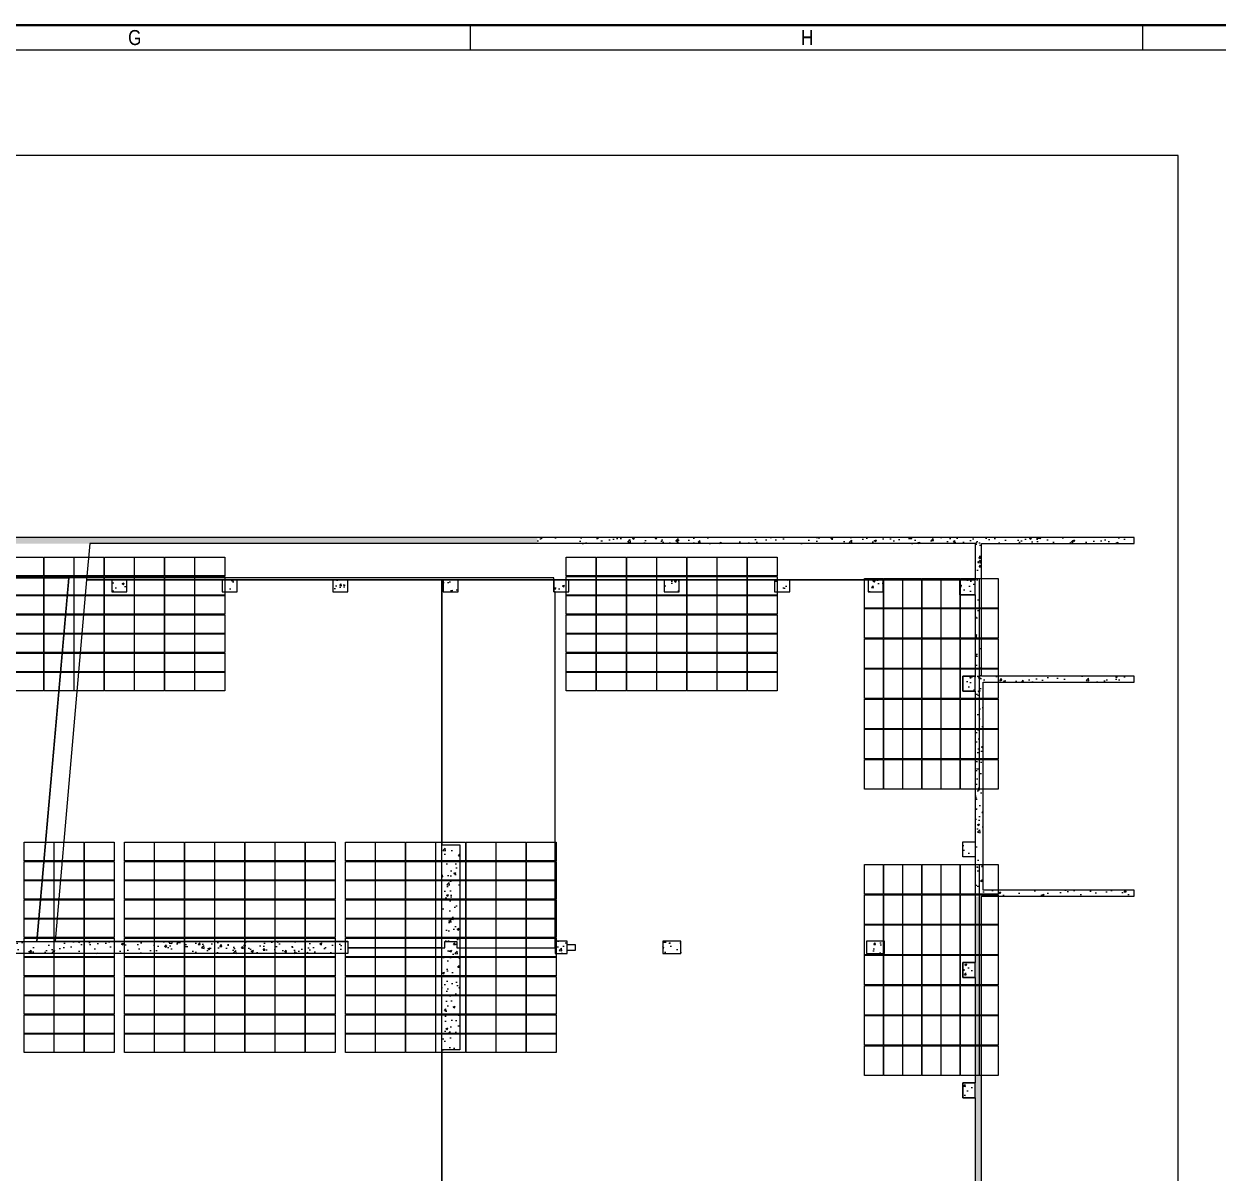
# Model space of a CAD drawing. Header units: inches. Extents: x 0.2 to 35.5, y 0.2 to 23.5.
# Drawn here: x 21.68 to 27.66, y 17.77 to 23.51 of the extents above; entities that cross this region are included whole.
import ezdxf

# ---------------------------------------------------------------- set-up
doc = ezdxf.new("R2010")
doc.units = ezdxf.units.IN
doc.header["$MEASUREMENT"] = 0
for name, color, linetype in [('$AUDIT_BAD_LAYER1', 7, 'Continuous'), ('772-1$0$A-AREA', 9, 'Continuous'), ('772-1$0$A-COLS', 1, 'Continuous'), ('772-1$0$A-WALL-PATT', 8, 'Continuous'), ('772-7$0$A-AREA', 9, 'Continuous'), ('772-7$0$A-EQPM', 6, 'Continuous'), ('772-7$0$A-WALL-FULL', 7, 'Continuous'), ('A - Level 1', 7, 'Continuous'), ('A - Level 7', 7, 'Continuous'), ('MODULES', 1, 'Continuous')]:
    doc.layers.add(name, color=color, linetype=linetype)
doc.styles.add('Borrego', font='ARIALN.TTF')
pattern_1 = [(50, (2.13899, 8.54015), (0.10808086, -0.00945585), [0.0113014, -0.1243157]), (355, (2.13899, 8.54015), (-0.0209078, 0.1133446), [0.0090411, -0.0994526]), (100.4514, (2.148, 8.53936), (0.0871731, 0.1038887), [0.0096047, -0.1056521]), (46.1842, (2.13899, 8.57029), (0.160818, -0.0249414), [0.0169521, -0.1864736]), (96.6356, (2.15239, 8.56821), (0.1408403, 0.1467856), [0.014407, -0.1584781]), (351.1842, (2.13899, 8.57029), (0.1408402, 0.1467858), [0.0135617, -0.1491789]), (21, (2.15406, 8.56275), (0.0899454, -0.0606689), [0.0113014, -0.1243157]), (326, (2.15406, 8.56275), (0.0366641, 0.1092698), [0.0090411, -0.0994526]), (71.4514, (2.16155, 8.5577), (0.1266095, 0.0486007), [0.0096047, -0.1056521]), (37.5, (2.13899, 8.54015), (0.00183232, 0.05016235), [0, -0.0982471, 0, -0.10095943, 0, -0.0998293]), (7.5, (2.13899, 8.54015), (0.03964082, 0.0594322), [0, -0.05756194, 0, -0.0959868, 0, -0.03804814]), (327.5, (2.105387, 8.54015), (0.08043941, -0.0033987), [0, -0.03767143, 0, -0.11753486, 0, -0.1559597]), (317.5, (2.09032, 8.54015), (0.08787782, 0.0150844), [0, -0.04897286, 0, -0.0780552, 0, -0.110754])]
pattern_2 = [(50, (-2.05026, -1.16883), (0.10808086, -0.00945585), [0.0113014, -0.1243157]), (355, (-2.05026, -1.16883), (-0.02090784, 0.1133446), [0.00904114, -0.0994526]), (100.4514, (-2.04126, -1.16961), (0.0871731, 0.1038887), [0.0096047, -0.1056521]), (46.1842, (-2.05026, -1.13869), (0.160818, -0.0249414), [0.0169521, -0.1864736]), (96.6356, (-2.03686, -1.14077), (0.1408403, 0.1467856), [0.0144071, -0.1584781]), (351.1842, (-2.05026, -1.13869), (0.1408402, 0.1467858), [0.0135617, -0.1491789]), (21, (-2.035195, -1.14622), (0.08994537, -0.0606689), [0.0113014, -0.1243157]), (326, (-2.0352, -1.14622), (0.03666414, 0.10926975), [0.00904114, -0.0994526]), (71.4514, (-2.0277, -1.15128), (0.12660955, 0.04860074), [0.0096047, -0.1056521]), (37.5, (-2.050263, -1.168826), (0.00183232, 0.05016235), [0, -0.09824709, 0, -0.10095943, 0, -0.09982929]), (7.5, (-2.050263, -1.168826), (0.03964082, 0.05943221), [0, -0.05756194, 0, -0.0959868, 0, -0.03804814]), (327.5, (-2.083866, -1.168826), (0.08043941, -0.0033987), [0, -0.03767143, 0, -0.11753486, 0, -0.15595971]), (317.5, (-2.098935, -1.168826), (0.08787782, 0.0150844), [0, -0.04897286, 0, -0.0780552, 0, -0.110754])]

# ---------------------------------------------------------------- blocks, each defined once
blk = doc.blocks.new('*E220')
at = {"layer": '772-1$0$A-WALL-PATT'}
h = blk.add_hatch(dxfattribs=at)
h.set_pattern_fill('AR-CONC', color=256, scale=0.015069, style=0)
h.set_pattern_definition(pattern_1)
h.paths.add_polyline_path([(8.3183, 7.5152), (3.7299, 7.5152), (3.7299, 7.485), (8.3183, 7.485)])
h = blk.add_hatch(dxfattribs=at)
h.set_pattern_fill('AR-CONC', color=256, scale=0.015069, style=0)
h.set_pattern_definition(pattern_1)
h.paths.add_polyline_path([(10.5397, 7.5152), (8.3183, 7.5152), (8.3183, 7.485), (10.5397, 7.4851)])
h = blk.add_hatch(dxfattribs=at)
h.set_pattern_fill('AR-CONC', color=256, scale=0.015069, style=0)
h.set_pattern_definition(pattern_1)
h.paths.add_polyline_path([(10.5397, 7.4825), (10.5096, 7.4825), (10.5096, 6.8245), (10.5397, 6.8245)])
h = blk.add_hatch(dxfattribs=at)
h.set_pattern_fill('AR-CONC', color=256, scale=0.015069, style=0)
h.set_pattern_definition(pattern_1)
h.paths.add_polyline_path([(11.3032, 7.4851), (11.3032, 7.5152), (10.5422, 7.5152), (10.5422, 7.4851)])
h = blk.add_hatch(dxfattribs=at)
h.set_pattern_fill('AR-CONC', color=256, scale=0.015069, style=0)
h.set_pattern_definition(pattern_2)
h.paths.add_polyline_path([(6.2653, 7.2439), (6.2653, 7.3042), (6.19, 7.3042), (6.19, 7.2439)])
h = blk.add_hatch(dxfattribs=at)
h.set_pattern_fill('AR-CONC', color=256, scale=0.015069, style=0)
h.set_pattern_definition(pattern_2)
h.paths.add_polyline_path([(6.8178, 7.2439), (6.8178, 7.3042), (6.7425, 7.3042), (6.7425, 7.2439)])
h = blk.add_hatch(dxfattribs=at)
h.set_pattern_fill('AR-CONC', color=256, scale=0.015069, style=0)
h.set_pattern_definition(pattern_2)
h.paths.add_polyline_path([(7.3703, 7.2439), (7.3703, 7.3042), (7.295, 7.3042), (7.295, 7.2439)])
h = blk.add_hatch(dxfattribs=at)
h.set_pattern_fill('AR-CONC', color=256, scale=0.015069, style=0)
h.set_pattern_definition(pattern_2)
h.paths.add_polyline_path([(7.8475, 7.3042), (7.8475, 7.2439), (7.9228, 7.2439), (7.9228, 7.3042)])
h = blk.add_hatch(dxfattribs=at)
h.set_pattern_fill('AR-CONC', color=256, scale=0.015069, style=0)
h.set_pattern_definition(pattern_2)
h.paths.add_polyline_path([(8.4, 7.3042), (8.4, 7.2439), (8.4754, 7.2439), (8.4754, 7.3042)])
h = blk.add_hatch(dxfattribs=at)
h.set_pattern_fill('AR-CONC', color=256, scale=0.015069, style=0)
h.set_pattern_definition(pattern_2)
h.paths.add_polyline_path([(9.0279, 7.2439), (9.0279, 7.3042), (8.9525, 7.3042), (8.9525, 7.2439)])
h = blk.add_hatch(dxfattribs=at)
h.set_pattern_fill('AR-CONC', color=256, scale=0.015069, style=0)
h.set_pattern_definition(pattern_2)
h.paths.add_polyline_path([(9.505, 7.2439), (9.5804, 7.2439), (9.5804, 7.3042), (9.505, 7.3042)])
h = blk.add_hatch(dxfattribs=at)
h.set_pattern_fill('AR-CONC', color=256, scale=0.015069, style=0)
h.set_pattern_definition(pattern_2)
h.paths.add_polyline_path([(9.9722, 7.3042), (9.9722, 7.2439), (10.0475, 7.2439), (10.0475, 7.3042)])
h = blk.add_hatch(dxfattribs=at)
h.set_pattern_fill('AR-CONC', color=256, scale=0.015069, style=0)
h.set_pattern_definition(pattern_2)
h.paths.add_polyline_path([(10.4318, 7.2288), (10.5071, 7.2288), (10.5071, 7.3042), (10.4318, 7.3042)])
h = blk.add_hatch(dxfattribs=at)
h.set_pattern_fill('AR-CONC', color=256, scale=0.015069, style=0)
h.set_pattern_definition(pattern_2)
h.paths.add_polyline_path([(10.5071, 6.822), (10.4468, 6.822), (10.4468, 6.7466), (10.5071, 6.7466)])
h = blk.add_hatch(dxfattribs=at)
h.set_pattern_fill('AR-CONC', color=256, scale=0.015069, style=0)
h.set_pattern_definition(pattern_1)
h.paths.add_polyline_path([(10.5096, 5.722), (11.3032, 5.722), (11.3032, 5.7521), (10.5473, 5.7521), (10.5473, 6.7918), (11.3032, 6.7918), (11.3032, 6.822), (10.5096, 6.822)])
h = blk.add_hatch(dxfattribs=at)
h.set_pattern_fill('AR-CONC', color=256, scale=0.015069, style=0)
h.set_pattern_definition(pattern_1)
h.paths.add_polyline_path([(7.9304, 5.9781), (7.84, 5.9781), (7.84, 4.9535), (7.9304, 4.9535)])
h = blk.add_hatch(dxfattribs=at)
h.set_pattern_fill('AR-CONC', color=256, scale=0.015069, style=0)
h.set_pattern_definition(pattern_2)
h.paths.add_polyline_path([(10.4468, 5.9179), (10.5071, 5.9179), (10.5071, 5.9932), (10.4468, 5.9932)])
h = blk.add_hatch(dxfattribs=at)
h.set_pattern_fill('AR-CONC', color=256, scale=0.015069, style=0)
h.set_pattern_definition(pattern_1)
edge = h.paths.add_edge_path()
edge.add_line((10.5397, 5.7195), (10.5397, 2.0653))
edge.add_line((10.5397, 2.0653), (10.5096, 2.0653))
edge.add_line((10.5096, 2.0653), (10.5096, 5.7195))
h = blk.add_hatch(dxfattribs=at)
h.set_pattern_fill('AR-CONC', color=256, scale=0.015069, style=0)
h.set_pattern_definition(pattern_1)
h.paths.add_polyline_path([(7.3703, 5.4357), (7.3703, 5.4959), (5.6374, 5.4959), (5.6374, 5.4357)])
h = blk.add_hatch(dxfattribs=at)
h.set_pattern_fill('AR-CONC', color=256, scale=0.015069, style=0)
h.set_pattern_definition(pattern_2)
h.paths.add_polyline_path([(8.4075, 5.4357), (8.4678, 5.4357), (8.4678, 5.4959), (8.4075, 5.4959)])
h = blk.add_hatch(dxfattribs=at)
h.set_pattern_fill('AR-CONC', color=256, scale=0.015069, style=0)
h.set_pattern_definition(pattern_2)
h.paths.add_polyline_path([(9.0354, 5.4357), (9.0354, 5.4959), (8.945, 5.4959), (8.945, 5.4357)])
h = blk.add_hatch(dxfattribs=at)
h.set_pattern_fill('AR-CONC', color=256, scale=0.015069, style=0)
h.set_pattern_definition(pattern_2)
h.paths.add_polyline_path([(10.055, 5.4357), (10.055, 5.4959), (9.9646, 5.4959), (9.9646, 5.4357)])
h = blk.add_hatch(dxfattribs=at)
h.set_pattern_fill('AR-CONC', color=256, scale=0.015069, style=0)
h.set_pattern_definition(pattern_2)
h.paths.add_polyline_path([(10.5071, 5.3905), (10.4468, 5.3905), (10.4468, 5.3151), (10.5071, 5.3151)])
h = blk.add_hatch(dxfattribs=at)
h.set_pattern_fill('AR-CONC', color=256, scale=0.015069, style=0)
h.set_pattern_definition(pattern_2)
h.paths.add_polyline_path([(10.4468, 4.7877), (10.4468, 4.7124), (10.5071, 4.7124), (10.5071, 4.7877)])
at = {"layer": '772-1$0$A-AREA', "elevation": 0}
for points in [[(0.2303, 1.6083), (8.9877, 1.6083), (8.9877, 1.7815), (10.055, 1.7815), (10.055, 2.3089), (10.0475, 2.3089), (10.0475, 2.3541), (10.4468, 2.3541), (10.4468, 2.3014), (10.5397, 2.3014), (10.5397, 5.722), (11.3032, 5.722), (11.3032, 5.7521), (10.5473, 5.7521), (10.5473, 6.7918), (11.3032, 6.7918), (11.3032, 6.822), (10.5397, 6.822), (10.5397, 7.4851), (11.3032, 7.4851), (11.3032, 7.5152), (0.9536, 7.5151)], [(10.5096, 4.185), (10.5096, 4.7124), (10.4468, 4.7124), (10.4468, 4.7877), (10.5096, 4.7877), (10.5096, 5.3151), (10.4468, 5.3151), (10.4468, 5.3905), (10.5096, 5.3905), (10.5096, 5.9179), (10.4468, 5.9179), (10.4468, 5.9932), (10.5096, 5.9932), (10.5096, 6.7466), (10.4468, 6.7466), (10.4468, 6.822), (10.5096, 6.822), (10.5096, 7.2288), (10.4318, 7.2288), (10.4318, 7.3042), (10.5096, 7.3042), (10.5096, 7.3042), (7.8399, 7.3042), (7.84, 5.9781), (7.9304, 5.9781), (7.9304, 4.9535), (7.8399, 4.9535), (7.84, 4.1699)]]:
    blk.add_lwpolyline(points, dxfattribs=at)
for points in [[(6.0803, 7.485), (6.0645, 7.3042), (10.5096, 7.3042), (10.5096, 7.4851)], [(5.2431, 5.4759), (5.2431, 1.8192), (6.2954, 1.8192), (6.2954, 3.6224), (6.3306, 3.6224), (6.3306, 3.6074), (6.5114, 3.6074), (6.5114, 3.6224), (6.5466, 3.6224), (6.5466, 3.1151), (6.5114, 3.1151), (6.5114, 3.1503), (6.3306, 3.1503), (6.3306, 3.1151), (6.2954, 3.1151), (6.2954, 1.8192), (7.84, 1.8192), (7.8399, 7.3042), (6.0645, 7.3042), (5.9063, 5.4959), (7.3703, 5.4959), (7.3703, 5.4357), (5.6374, 5.4357), (5.6374, 5.4759)]]:
    blk.add_lwpolyline(points, close=True, dxfattribs=at)
at = {"layer": '772-1$0$A-COLS', "elevation": 0}
for points in [[(6.19, 7.3042), (6.19, 7.2439), (6.2653, 7.2439), (6.2653, 7.3042)], [(6.7425, 7.3042), (6.7425, 7.2439), (6.8178, 7.2439), (6.8178, 7.3042)], [(7.295, 7.3042), (7.295, 7.2439), (7.3703, 7.2439), (7.3703, 7.3042)], [(7.8475, 7.3042), (7.8475, 7.2439), (7.9228, 7.2439), (7.9228, 7.3042)], [(8.4, 7.3042), (8.4, 7.2439), (8.4754, 7.2439), (8.4754, 7.3042)], [(8.9525, 7.3042), (8.9525, 7.2439), (9.0279, 7.2439), (9.0279, 7.3042)], [(9.505, 7.3042), (9.505, 7.2439), (9.5804, 7.2439), (9.5804, 7.3042)], [(9.9722, 7.3042), (9.9722, 7.2439), (10.0475, 7.2439), (10.0475, 7.3042)], [(10.4468, 6.7466), (10.5071, 6.7466), (10.5071, 6.822), (10.4468, 6.822)], [(10.4468, 5.9932), (10.5071, 5.9932), (10.5071, 5.9179), (10.4468, 5.9179)], [(8.4075, 5.4357), (8.4678, 5.4357), (8.4678, 5.4959), (8.4075, 5.4959)], [(8.945, 5.4357), (9.0354, 5.4357), (9.0354, 5.4959), (8.945, 5.4959)], [(9.9646, 5.4357), (10.055, 5.4357), (10.055, 5.4959), (9.9646, 5.4959)], [(10.4468, 5.3151), (10.5071, 5.3151), (10.5071, 5.3905), (10.4468, 5.3905)], [(10.4468, 4.7124), (10.5071, 4.7124), (10.5071, 4.7877), (10.4468, 4.7877)]]:
    blk.add_lwpolyline(points, close=True, dxfattribs=at)
at = {"layer": '772-1$0$A-COLS'}
blk.add_lwpolyline([(10.4318, 7.3042), (10.4318, 7.2288), (10.5071, 7.2288), (10.5071, 7.3042)], close=True, dxfattribs=at)
blk = doc.blocks.new('*E289')
at = {"layer": '772-7$0$A-AREA', "elevation": 0}
blk.add_lwpolyline([(5.6401, 6.1272), (5.8185, 6.1272), (5.9774, 7.943), (5.7154, 7.943)], dxfattribs=at)
for points in [[(5.9776, 7.9455), (5.8185, 6.1272), (7.373, 6.1272), (7.373, 6.0946), (7.8577, 6.0946), (7.8577, 6.1272), (7.918, 6.1272), (7.918, 6.0946), (8.4102, 6.0946), (8.4102, 7.8752), (8.4027, 7.8752), (8.4027, 7.9455)], [(7.373, 6.0946), (7.373, 6.0669), (5.625, 6.0669), (5.625, 2.443), (7.8426, 2.443), (7.8426, 6.0946)]]:
    blk.add_lwpolyline(points, close=True, dxfattribs=at)
at = {"layer": '772-7$0$A-EQPM', "elevation": 0}
blk.add_lwpolyline([(8.4705, 6.1121), (8.5107, 6.1121), (8.5107, 6.082), (8.4705, 6.082)], close=True, dxfattribs=at)
at = {"layer": '772-7$0$A-WALL-FULL', "elevation": 0}
blk.add_lwpolyline([(5.6401, 6.1272), (7.373, 6.1272), (7.373, 6.0669), (5.6401, 6.0669)], close=True, dxfattribs=at)
blk = doc.blocks.new('Border 24 x 36')
at = {"layer": '$AUDIT_BAD_LAYER1'}
for p, q in [((24.0375, 23.5), (24.0375, 23.625)), ((27.4, 23.5), (27.4, 23.625)), ((34.125, 23.5), (0.5, 23.5))]:
    blk.add_line(p, q, dxfattribs=at)
at = {"layer": '$AUDIT_BAD_LAYER1', "const_width": 0.0125}
blk.add_lwpolyline([(0.375, 0.375), (35.625, 0.375), (35.625, 23.625), (0.375, 23.625)], close=True, dxfattribs=at)
at = {"layer": '$AUDIT_BAD_LAYER1', "char_height": 0.075, "width": 0.18967, "attachment_point": 5, "style": 'Borrego'}
for s, insert in [('G', (22.3581, 23.5625)), ('H', (25.7206, 23.5625))]:
    blk.add_mtext(s, dxfattribs=dict(at, insert=insert))

msp = doc.modelspace()

# ---------------------------------------------------------------- linework, layer by layer
at = {"layer": '$AUDIT_BAD_LAYER1', "linetype": 'Continuous'}
msp.add_lwpolyline([(15.9316, 12.8733), (27.4575, 12.8733), (27.4575, 22.8538), (15.9316, 22.8538)], close=True, dxfattribs=at)
at = {"layer": 'MODULES', "elevation": 0}
for points in [[(21.7833, 20.7518), (21.6348, 20.7518), (21.6348, 20.8452), (21.7833, 20.8452)], [(21.9342, 20.7518), (21.7858, 20.7518), (21.7858, 20.8452), (21.9342, 20.8452)], [(22.0851, 20.7518), (21.9367, 20.7518), (21.9367, 20.8452), (22.0851, 20.8452)], [(22.2361, 20.7518), (22.0876, 20.7518), (22.0876, 20.8452), (22.2361, 20.8452)], [(22.387, 20.7518), (22.2386, 20.7518), (22.2386, 20.8452), (22.387, 20.8452)], [(22.5379, 20.7518), (22.3895, 20.7518), (22.3895, 20.8452), (22.5379, 20.8452)], [(22.6889, 20.7518), (22.5405, 20.7518), (22.5405, 20.8452), (22.6889, 20.8452)], [(24.5458, 20.7518), (24.3974, 20.7518), (24.3974, 20.8452), (24.5458, 20.8452)], [(24.6968, 20.7518), (24.5483, 20.7518), (24.5483, 20.8452), (24.6968, 20.8452)], [(24.8477, 20.7518), (24.6993, 20.7518), (24.6993, 20.8452), (24.8477, 20.8452)], [(24.9986, 20.7518), (24.8502, 20.7518), (24.8502, 20.8452), (24.9986, 20.8452)], [(25.1496, 20.7518), (25.0012, 20.7518), (25.0012, 20.8452), (25.1496, 20.8452)], [(25.3005, 20.7518), (25.1521, 20.7518), (25.1521, 20.8452), (25.3005, 20.8452)], [(25.4515, 20.7518), (25.303, 20.7518), (25.303, 20.8452), (25.4515, 20.8452)], [(21.7833, 20.656), (21.6348, 20.656), (21.6348, 20.7493), (21.7833, 20.7493)], [(21.9342, 20.656), (21.7858, 20.656), (21.7858, 20.7493), (21.9342, 20.7493)], [(22.0851, 20.656), (21.9367, 20.656), (21.9367, 20.7493), (22.0851, 20.7493)], [(22.2361, 20.656), (22.0876, 20.656), (22.0876, 20.7493), (22.2361, 20.7493)], [(22.387, 20.656), (22.2386, 20.656), (22.2386, 20.7493), (22.387, 20.7493)], [(22.5379, 20.656), (22.3895, 20.656), (22.3895, 20.7493), (22.5379, 20.7493)], [(22.6889, 20.656), (22.5405, 20.656), (22.5405, 20.7493), (22.6889, 20.7493)], [(24.5458, 20.656), (24.3974, 20.656), (24.3974, 20.7493), (24.5458, 20.7493)], [(24.6968, 20.656), (24.5483, 20.656), (24.5483, 20.7493), (24.6968, 20.7493)], [(24.8477, 20.656), (24.6993, 20.656), (24.6993, 20.7493), (24.8477, 20.7493)], [(24.9986, 20.656), (24.8502, 20.656), (24.8502, 20.7493), (24.9986, 20.7493)], [(25.1496, 20.656), (25.0012, 20.656), (25.0012, 20.7493), (25.1496, 20.7493)], [(25.3005, 20.656), (25.1521, 20.656), (25.1521, 20.7493), (25.3005, 20.7493)], [(25.4515, 20.656), (25.303, 20.656), (25.303, 20.7493), (25.4515, 20.7493)], [(21.7833, 20.5601), (21.6348, 20.5601), (21.6348, 20.6535), (21.7833, 20.6535)], [(21.9342, 20.5601), (21.7858, 20.5601), (21.7858, 20.6535), (21.9342, 20.6535)], [(22.0851, 20.5601), (21.9367, 20.5601), (21.9367, 20.6535), (22.0851, 20.6535)], [(22.2361, 20.5601), (22.0876, 20.5601), (22.0876, 20.6535), (22.2361, 20.6535)], [(22.387, 20.5601), (22.2386, 20.5601), (22.2386, 20.6535), (22.387, 20.6535)], [(22.5379, 20.5601), (22.3895, 20.5601), (22.3895, 20.6535), (22.5379, 20.6535)], [(22.6889, 20.5601), (22.5405, 20.5601), (22.5405, 20.6535), (22.6889, 20.6535)], [(24.5458, 20.5601), (24.3974, 20.5601), (24.3974, 20.6535), (24.5458, 20.6535)], [(24.6968, 20.5601), (24.5483, 20.5601), (24.5483, 20.6535), (24.6968, 20.6535)], [(24.8477, 20.5601), (24.6993, 20.5601), (24.6993, 20.6535), (24.8477, 20.6535)], [(24.9986, 20.5601), (24.8502, 20.5601), (24.8502, 20.6535), (24.9986, 20.6535)], [(25.1496, 20.5601), (25.0012, 20.5601), (25.0012, 20.6535), (25.1496, 20.6535)], [(25.3005, 20.5601), (25.1521, 20.5601), (25.1521, 20.6535), (25.3005, 20.6535)], [(25.4515, 20.5601), (25.303, 20.5601), (25.303, 20.6535), (25.4515, 20.6535)], [(21.7833, 20.4643), (21.6348, 20.4643), (21.6348, 20.5576), (21.7833, 20.5576)], [(21.9342, 20.4643), (21.7858, 20.4643), (21.7858, 20.5576), (21.9342, 20.5576)], [(22.0851, 20.4643), (21.9367, 20.4643), (21.9367, 20.5576), (22.0851, 20.5576)], [(22.2361, 20.4643), (22.0876, 20.4643), (22.0876, 20.5576), (22.2361, 20.5576)], [(22.387, 20.4643), (22.2386, 20.4643), (22.2386, 20.5576), (22.387, 20.5576)], [(22.5379, 20.4643), (22.3895, 20.4643), (22.3895, 20.5576), (22.5379, 20.5576)], [(22.6889, 20.4643), (22.5405, 20.4643), (22.5405, 20.5576), (22.6889, 20.5576)], [(24.5458, 20.4643), (24.3974, 20.4643), (24.3974, 20.5576), (24.5458, 20.5576)], [(24.6968, 20.4643), (24.5483, 20.4643), (24.5483, 20.5576), (24.6968, 20.5576)], [(24.8477, 20.4643), (24.6993, 20.4643), (24.6993, 20.5576), (24.8477, 20.5576)], [(24.9986, 20.4643), (24.8502, 20.4643), (24.8502, 20.5576), (24.9986, 20.5576)], [(25.1496, 20.4643), (25.0012, 20.4643), (25.0012, 20.5576), (25.1496, 20.5576)], [(25.3005, 20.4643), (25.1521, 20.4643), (25.1521, 20.5576), (25.3005, 20.5576)], [(25.4515, 20.4643), (25.303, 20.4643), (25.303, 20.5576), (25.4515, 20.5576)], [(21.7833, 20.3684), (21.6348, 20.3684), (21.6348, 20.4618), (21.7833, 20.4618)], [(21.9342, 20.3684), (21.7858, 20.3684), (21.7858, 20.4618), (21.9342, 20.4618)], [(22.0851, 20.3684), (21.9367, 20.3684), (21.9367, 20.4618), (22.0851, 20.4618)], [(22.2361, 20.3684), (22.0876, 20.3684), (22.0876, 20.4618), (22.2361, 20.4618)], [(22.387, 20.3684), (22.2386, 20.3684), (22.2386, 20.4618), (22.387, 20.4618)], [(22.5379, 20.3684), (22.3895, 20.3684), (22.3895, 20.4618), (22.5379, 20.4618)], [(22.6889, 20.3684), (22.5405, 20.3684), (22.5405, 20.4618), (22.6889, 20.4618)], [(24.5458, 20.3684), (24.3974, 20.3684), (24.3974, 20.4618), (24.5458, 20.4618)], [(24.6968, 20.3684), (24.5483, 20.3684), (24.5483, 20.4618), (24.6968, 20.4618)], [(24.8477, 20.3684), (24.6993, 20.3684), (24.6993, 20.4618), (24.8477, 20.4618)], [(24.9986, 20.3684), (24.8502, 20.3684), (24.8502, 20.4618), (24.9986, 20.4618)], [(25.1496, 20.3684), (25.0012, 20.3684), (25.0012, 20.4618), (25.1496, 20.4618)], [(25.3005, 20.3684), (25.1521, 20.3684), (25.1521, 20.4618), (25.3005, 20.4618)], [(25.4515, 20.3684), (25.303, 20.3684), (25.303, 20.4618), (25.4515, 20.4618)], [(21.7833, 20.2726), (21.6348, 20.2726), (21.6348, 20.3659), (21.7833, 20.3659)], [(21.9342, 20.2726), (21.7858, 20.2726), (21.7858, 20.3659), (21.9342, 20.3659)], [(22.0851, 20.2726), (21.9367, 20.2726), (21.9367, 20.3659), (22.0851, 20.3659)], [(22.2361, 20.2726), (22.0876, 20.2726), (22.0876, 20.3659), (22.2361, 20.3659)], [(22.387, 20.2726), (22.2386, 20.2726), (22.2386, 20.3659), (22.387, 20.3659)], [(22.5379, 20.2726), (22.3895, 20.2726), (22.3895, 20.3659), (22.5379, 20.3659)], [(22.6889, 20.2726), (22.5405, 20.2726), (22.5405, 20.3659), (22.6889, 20.3659)], [(24.5458, 20.2726), (24.3974, 20.2726), (24.3974, 20.3659), (24.5458, 20.3659)], [(24.6968, 20.2726), (24.5483, 20.2726), (24.5483, 20.3659), (24.6968, 20.3659)], [(24.8477, 20.2726), (24.6993, 20.2726), (24.6993, 20.3659), (24.8477, 20.3659)], [(24.9986, 20.2726), (24.8502, 20.2726), (24.8502, 20.3659), (24.9986, 20.3659)], [(25.1496, 20.2726), (25.0012, 20.2726), (25.0012, 20.3659), (25.1496, 20.3659)], [(25.3005, 20.2726), (25.1521, 20.2726), (25.1521, 20.3659), (25.3005, 20.3659)], [(25.4515, 20.2726), (25.303, 20.2726), (25.303, 20.3659), (25.4515, 20.3659)], [(21.7833, 20.1767), (21.6348, 20.1767), (21.6348, 20.27), (21.7833, 20.27)], [(21.9342, 20.1767), (21.7858, 20.1767), (21.7858, 20.27), (21.9342, 20.27)], [(22.0851, 20.1767), (21.9367, 20.1767), (21.9367, 20.27), (22.0851, 20.27)], [(22.2361, 20.1767), (22.0876, 20.1767), (22.0876, 20.27), (22.2361, 20.27)], [(22.387, 20.1767), (22.2386, 20.1767), (22.2386, 20.27), (22.387, 20.27)], [(22.5379, 20.1767), (22.3895, 20.1767), (22.3895, 20.27), (22.5379, 20.27)], [(22.6889, 20.1767), (22.5405, 20.1767), (22.5405, 20.27), (22.6889, 20.27)], [(24.5458, 20.1767), (24.3974, 20.1767), (24.3974, 20.27), (24.5458, 20.27)], [(24.6968, 20.1767), (24.5483, 20.1767), (24.5483, 20.27), (24.6968, 20.27)], [(24.8477, 20.1767), (24.6993, 20.1767), (24.6993, 20.27), (24.8477, 20.27)], [(24.9986, 20.1767), (24.8502, 20.1767), (24.8502, 20.27), (24.9986, 20.27)], [(25.1496, 20.1767), (25.0012, 20.1767), (25.0012, 20.27), (25.1496, 20.27)], [(25.3005, 20.1767), (25.1521, 20.1767), (25.1521, 20.27), (25.3005, 20.27)], [(25.4515, 20.1767), (25.303, 20.1767), (25.303, 20.27), (25.4515, 20.27)], [(21.8345, 19.327), (21.6861, 19.327), (21.6861, 19.4204), (21.8345, 19.4204)], [(21.9854, 19.327), (21.837, 19.327), (21.837, 19.4204), (21.9854, 19.4204)], [(22.1364, 19.327), (21.9879, 19.327), (21.9879, 19.4204), (22.1364, 19.4204)], [(22.3358, 19.327), (22.1873, 19.327), (22.1873, 19.4204), (22.3358, 19.4204)], [(22.4867, 19.327), (22.3383, 19.327), (22.3383, 19.4204), (22.4867, 19.4204)], [(22.6376, 19.327), (22.4892, 19.327), (22.4892, 19.4204), (22.6376, 19.4204)], [(22.7886, 19.327), (22.6402, 19.327), (22.6402, 19.4204), (22.7886, 19.4204)], [(22.9395, 19.327), (22.7911, 19.327), (22.7911, 19.4204), (22.9395, 19.4204)], [(23.0905, 19.327), (22.942, 19.327), (22.942, 19.4204), (23.0905, 19.4204)], [(23.2414, 19.327), (23.093, 19.327), (23.093, 19.4204), (23.2414, 19.4204)], [(23.4408, 19.327), (23.2924, 19.327), (23.2924, 19.4204), (23.4408, 19.4204)], [(23.5917, 19.327), (23.4433, 19.327), (23.4433, 19.4204), (23.5917, 19.4204)], [(23.7427, 19.327), (23.5942, 19.327), (23.5942, 19.4204), (23.7427, 19.4204)], [(23.8936, 19.327), (23.7452, 19.327), (23.7452, 19.4204), (23.8936, 19.4204)], [(24.0445, 19.327), (23.8961, 19.327), (23.8961, 19.4204), (24.0445, 19.4204)], [(24.1955, 19.327), (24.0471, 19.327), (24.0471, 19.4204), (24.1955, 19.4204)], [(24.3464, 19.327), (24.198, 19.327), (24.198, 19.4204), (24.3464, 19.4204)], [(21.8345, 19.2312), (21.6861, 19.2312), (21.6861, 19.3245), (21.8345, 19.3245)], [(21.9854, 19.2312), (21.837, 19.2312), (21.837, 19.3245), (21.9854, 19.3245)], [(22.1364, 19.2312), (21.9879, 19.2312), (21.9879, 19.3245), (22.1364, 19.3245)], [(22.3358, 19.2312), (22.1873, 19.2312), (22.1873, 19.3245), (22.3358, 19.3245)], [(22.4867, 19.2312), (22.3383, 19.2312), (22.3383, 19.3245), (22.4867, 19.3245)], [(22.6376, 19.2312), (22.4892, 19.2312), (22.4892, 19.3245), (22.6376, 19.3245)], [(22.7886, 19.2312), (22.6402, 19.2312), (22.6402, 19.3245), (22.7886, 19.3245)], [(22.9395, 19.2312), (22.7911, 19.2312), (22.7911, 19.3245), (22.9395, 19.3245)], [(23.0905, 19.2312), (22.942, 19.2312), (22.942, 19.3245), (23.0905, 19.3245)], [(23.2414, 19.2312), (23.093, 19.2312), (23.093, 19.3245), (23.2414, 19.3245)], [(23.4408, 19.2312), (23.2924, 19.2312), (23.2924, 19.3245), (23.4408, 19.3245)], [(23.5917, 19.2312), (23.4433, 19.2312), (23.4433, 19.3245), (23.5917, 19.3245)], [(23.7427, 19.2312), (23.5942, 19.2312), (23.5942, 19.3245), (23.7427, 19.3245)], [(23.8936, 19.2312), (23.7452, 19.2312), (23.7452, 19.3245), (23.8936, 19.3245)], [(24.0445, 19.2312), (23.8961, 19.2312), (23.8961, 19.3245), (24.0445, 19.3245)], [(24.1955, 19.2312), (24.0471, 19.2312), (24.0471, 19.3245), (24.1955, 19.3245)], [(24.3464, 19.2312), (24.198, 19.2312), (24.198, 19.3245), (24.3464, 19.3245)], [(21.8345, 19.1353), (21.6861, 19.1353), (21.6861, 19.2287), (21.8345, 19.2287)], [(21.9854, 19.1353), (21.837, 19.1353), (21.837, 19.2287), (21.9854, 19.2287)], [(22.1364, 19.1353), (21.9879, 19.1353), (21.9879, 19.2287), (22.1364, 19.2287)], [(22.3358, 19.1353), (22.1873, 19.1353), (22.1873, 19.2287), (22.3358, 19.2287)], [(22.4867, 19.1353), (22.3383, 19.1353), (22.3383, 19.2287), (22.4867, 19.2287)], [(22.6376, 19.1353), (22.4892, 19.1353), (22.4892, 19.2287), (22.6376, 19.2287)], [(22.7886, 19.1353), (22.6402, 19.1353), (22.6402, 19.2287), (22.7886, 19.2287)], [(22.9395, 19.1353), (22.7911, 19.1353), (22.7911, 19.2287), (22.9395, 19.2287)], [(23.0905, 19.1353), (22.942, 19.1353), (22.942, 19.2287), (23.0905, 19.2287)], [(23.2414, 19.1353), (23.093, 19.1353), (23.093, 19.2287), (23.2414, 19.2287)], [(23.4408, 19.1353), (23.2924, 19.1353), (23.2924, 19.2287), (23.4408, 19.2287)], [(23.5917, 19.1353), (23.4433, 19.1353), (23.4433, 19.2287), (23.5917, 19.2287)], [(23.7427, 19.1353), (23.5942, 19.1353), (23.5942, 19.2287), (23.7427, 19.2287)], [(23.8936, 19.1353), (23.7452, 19.1353), (23.7452, 19.2287), (23.8936, 19.2287)], [(24.0445, 19.1353), (23.8961, 19.1353), (23.8961, 19.2287), (24.0445, 19.2287)], [(24.1955, 19.1353), (24.0471, 19.1353), (24.0471, 19.2287), (24.1955, 19.2287)], [(24.3464, 19.1353), (24.198, 19.1353), (24.198, 19.2287), (24.3464, 19.2287)], [(21.8345, 19.0395), (21.6861, 19.0395), (21.6861, 19.1328), (21.8345, 19.1328)], [(21.9854, 19.0395), (21.837, 19.0395), (21.837, 19.1328), (21.9854, 19.1328)], [(22.1364, 19.0395), (21.9879, 19.0395), (21.9879, 19.1328), (22.1364, 19.1328)], [(22.3358, 19.0395), (22.1873, 19.0395), (22.1873, 19.1328), (22.3358, 19.1328)], [(22.4867, 19.0395), (22.3383, 19.0395), (22.3383, 19.1328), (22.4867, 19.1328)], [(22.6376, 19.0395), (22.4892, 19.0395), (22.4892, 19.1328), (22.6376, 19.1328)], [(22.7886, 19.0395), (22.6402, 19.0395), (22.6402, 19.1328), (22.7886, 19.1328)], [(22.9395, 19.0395), (22.7911, 19.0395), (22.7911, 19.1328), (22.9395, 19.1328)], [(23.0905, 19.0395), (22.942, 19.0395), (22.942, 19.1328), (23.0905, 19.1328)], [(23.2414, 19.0395), (23.093, 19.0395), (23.093, 19.1328), (23.2414, 19.1328)], [(23.4408, 19.0395), (23.2924, 19.0395), (23.2924, 19.1328), (23.4408, 19.1328)], [(23.5917, 19.0395), (23.4433, 19.0395), (23.4433, 19.1328), (23.5917, 19.1328)], [(23.7427, 19.0395), (23.5942, 19.0395), (23.5942, 19.1328), (23.7427, 19.1328)], [(23.8936, 19.0395), (23.7452, 19.0395), (23.7452, 19.1328), (23.8936, 19.1328)], [(24.0445, 19.0395), (23.8961, 19.0395), (23.8961, 19.1328), (24.0445, 19.1328)], [(24.1955, 19.0395), (24.0471, 19.0395), (24.0471, 19.1328), (24.1955, 19.1328)], [(24.3464, 19.0395), (24.198, 19.0395), (24.198, 19.1328), (24.3464, 19.1328)], [(21.8345, 18.9436), (21.6861, 18.9436), (21.6861, 19.0369), (21.8345, 19.0369)], [(21.9854, 18.9436), (21.837, 18.9436), (21.837, 19.0369), (21.9854, 19.0369)], [(22.1364, 18.9436), (21.9879, 18.9436), (21.9879, 19.0369), (22.1364, 19.0369)], [(22.3358, 18.9436), (22.1873, 18.9436), (22.1873, 19.0369), (22.3358, 19.0369)], [(22.4867, 18.9436), (22.3383, 18.9436), (22.3383, 19.0369), (22.4867, 19.0369)], [(22.6376, 18.9436), (22.4892, 18.9436), (22.4892, 19.0369), (22.6376, 19.0369)], [(22.7886, 18.9436), (22.6402, 18.9436), (22.6402, 19.0369), (22.7886, 19.0369)], [(22.9395, 18.9436), (22.7911, 18.9436), (22.7911, 19.0369), (22.9395, 19.0369)], [(23.0905, 18.9436), (22.942, 18.9436), (22.942, 19.0369), (23.0905, 19.0369)], [(23.2414, 18.9436), (23.093, 18.9436), (23.093, 19.0369), (23.2414, 19.0369)], [(23.4408, 18.9436), (23.2924, 18.9436), (23.2924, 19.0369), (23.4408, 19.0369)], [(23.5917, 18.9436), (23.4433, 18.9436), (23.4433, 19.0369), (23.5917, 19.0369)], [(23.7427, 18.9436), (23.5942, 18.9436), (23.5942, 19.0369), (23.7427, 19.0369)], [(23.8936, 18.9436), (23.7452, 18.9436), (23.7452, 19.0369), (23.8936, 19.0369)], [(24.0445, 18.9436), (23.8961, 18.9436), (23.8961, 19.0369), (24.0445, 19.0369)], [(24.1955, 18.9436), (24.0471, 18.9436), (24.0471, 19.0369), (24.1955, 19.0369)], [(24.3464, 18.9436), (24.198, 18.9436), (24.198, 19.0369), (24.3464, 19.0369)], [(21.8345, 18.8477), (21.6861, 18.8477), (21.6861, 18.9411), (21.8345, 18.9411)], [(21.9854, 18.8477), (21.837, 18.8477), (21.837, 18.9411), (21.9854, 18.9411)], [(22.1364, 18.8477), (21.9879, 18.8477), (21.9879, 18.9411), (22.1364, 18.9411)], [(22.3358, 18.8477), (22.1873, 18.8477), (22.1873, 18.9411), (22.3358, 18.9411)], [(22.4867, 18.8477), (22.3383, 18.8477), (22.3383, 18.9411), (22.4867, 18.9411)], [(22.6376, 18.8477), (22.4892, 18.8477), (22.4892, 18.9411), (22.6376, 18.9411)], [(22.7886, 18.8477), (22.6402, 18.8477), (22.6402, 18.9411), (22.7886, 18.9411)], [(22.9395, 18.8477), (22.7911, 18.8477), (22.7911, 18.9411), (22.9395, 18.9411)], [(23.0905, 18.8477), (22.942, 18.8477), (22.942, 18.9411), (23.0905, 18.9411)], [(23.2414, 18.8477), (23.093, 18.8477), (23.093, 18.9411), (23.2414, 18.9411)], [(23.4408, 18.8477), (23.2924, 18.8477), (23.2924, 18.9411), (23.4408, 18.9411)], [(23.5917, 18.8477), (23.4433, 18.8477), (23.4433, 18.9411), (23.5917, 18.9411)], [(23.7427, 18.8477), (23.5942, 18.8477), (23.5942, 18.9411), (23.7427, 18.9411)], [(23.8936, 18.8477), (23.7452, 18.8477), (23.7452, 18.9411), (23.8936, 18.9411)], [(24.0445, 18.8477), (23.8961, 18.8477), (23.8961, 18.9411), (24.0445, 18.9411)], [(24.1955, 18.8477), (24.0471, 18.8477), (24.0471, 18.9411), (24.1955, 18.9411)], [(24.3464, 18.8477), (24.198, 18.8477), (24.198, 18.9411), (24.3464, 18.9411)], [(21.8345, 18.7519), (21.6861, 18.7519), (21.6861, 18.8452), (21.8345, 18.8452)], [(21.9854, 18.7519), (21.837, 18.7519), (21.837, 18.8452), (21.9854, 18.8452)], [(22.1364, 18.7519), (21.9879, 18.7519), (21.9879, 18.8452), (22.1364, 18.8452)], [(22.3358, 18.7519), (22.1873, 18.7519), (22.1873, 18.8452), (22.3358, 18.8452)], [(22.4867, 18.7519), (22.3383, 18.7519), (22.3383, 18.8452), (22.4867, 18.8452)], [(22.6376, 18.7519), (22.4892, 18.7519), (22.4892, 18.8452), (22.6376, 18.8452)], [(22.7886, 18.7519), (22.6402, 18.7519), (22.6402, 18.8452), (22.7886, 18.8452)], [(22.9395, 18.7519), (22.7911, 18.7519), (22.7911, 18.8452), (22.9395, 18.8452)], [(23.0905, 18.7519), (22.942, 18.7519), (22.942, 18.8452), (23.0905, 18.8452)], [(23.2414, 18.7519), (23.093, 18.7519), (23.093, 18.8452), (23.2414, 18.8452)], [(23.4408, 18.7519), (23.2924, 18.7519), (23.2924, 18.8452), (23.4408, 18.8452)], [(23.5917, 18.7519), (23.4433, 18.7519), (23.4433, 18.8452), (23.5917, 18.8452)], [(23.7427, 18.7519), (23.5942, 18.7519), (23.5942, 18.8452), (23.7427, 18.8452)], [(23.8936, 18.7519), (23.7452, 18.7519), (23.7452, 18.8452), (23.8936, 18.8452)], [(24.0445, 18.7519), (23.8961, 18.7519), (23.8961, 18.8452), (24.0445, 18.8452)], [(24.1955, 18.7519), (24.0471, 18.7519), (24.0471, 18.8452), (24.1955, 18.8452)], [(24.3464, 18.7519), (24.198, 18.7519), (24.198, 18.8452), (24.3464, 18.8452)], [(21.8345, 18.656), (21.6861, 18.656), (21.6861, 18.7494), (21.8345, 18.7494)], [(21.9854, 18.656), (21.837, 18.656), (21.837, 18.7494), (21.9854, 18.7494)], [(22.1364, 18.656), (21.9879, 18.656), (21.9879, 18.7494), (22.1364, 18.7494)], [(22.3358, 18.656), (22.1873, 18.656), (22.1873, 18.7494), (22.3358, 18.7494)], [(22.4867, 18.656), (22.3383, 18.656), (22.3383, 18.7494), (22.4867, 18.7494)], [(22.6376, 18.656), (22.4892, 18.656), (22.4892, 18.7494), (22.6376, 18.7494)], [(22.7886, 18.656), (22.6402, 18.656), (22.6402, 18.7494), (22.7886, 18.7494)], [(22.9395, 18.656), (22.7911, 18.656), (22.7911, 18.7494), (22.9395, 18.7494)], [(23.0905, 18.656), (22.942, 18.656), (22.942, 18.7494), (23.0905, 18.7494)], [(23.2414, 18.656), (23.093, 18.656), (23.093, 18.7494), (23.2414, 18.7494)], [(23.4408, 18.656), (23.2924, 18.656), (23.2924, 18.7494), (23.4408, 18.7494)], [(23.5917, 18.656), (23.4433, 18.656), (23.4433, 18.7494), (23.5917, 18.7494)], [(23.7427, 18.656), (23.5942, 18.656), (23.5942, 18.7494), (23.7427, 18.7494)], [(23.8936, 18.656), (23.7452, 18.656), (23.7452, 18.7494), (23.8936, 18.7494)], [(24.0445, 18.656), (23.8961, 18.656), (23.8961, 18.7494), (24.0445, 18.7494)], [(24.1955, 18.656), (24.0471, 18.656), (24.0471, 18.7494), (24.1955, 18.7494)], [(24.3464, 18.656), (24.198, 18.656), (24.198, 18.7494), (24.3464, 18.7494)], [(21.8345, 18.5602), (21.6861, 18.5602), (21.6861, 18.6535), (21.8345, 18.6535)], [(21.9854, 18.5602), (21.837, 18.5602), (21.837, 18.6535), (21.9854, 18.6535)], [(22.1364, 18.5602), (21.9879, 18.5602), (21.9879, 18.6535), (22.1364, 18.6535)], [(22.3358, 18.5602), (22.1873, 18.5602), (22.1873, 18.6535), (22.3358, 18.6535)], [(22.4867, 18.5602), (22.3383, 18.5602), (22.3383, 18.6535), (22.4867, 18.6535)], [(22.6376, 18.5602), (22.4892, 18.5602), (22.4892, 18.6535), (22.6376, 18.6535)], [(22.7886, 18.5602), (22.6402, 18.5602), (22.6402, 18.6535), (22.7886, 18.6535)], [(22.9395, 18.5602), (22.7911, 18.5602), (22.7911, 18.6535), (22.9395, 18.6535)], [(23.0905, 18.5602), (22.942, 18.5602), (22.942, 18.6535), (23.0905, 18.6535)], [(23.2414, 18.5602), (23.093, 18.5602), (23.093, 18.6535), (23.2414, 18.6535)], [(23.4408, 18.5602), (23.2924, 18.5602), (23.2924, 18.6535), (23.4408, 18.6535)], [(23.5917, 18.5602), (23.4433, 18.5602), (23.4433, 18.6535), (23.5917, 18.6535)], [(23.7427, 18.5602), (23.5942, 18.5602), (23.5942, 18.6535), (23.7427, 18.6535)], [(23.8936, 18.5602), (23.7452, 18.5602), (23.7452, 18.6535), (23.8936, 18.6535)], [(24.0445, 18.5602), (23.8961, 18.5602), (23.8961, 18.6535), (24.0445, 18.6535)], [(24.1955, 18.5602), (24.0471, 18.5602), (24.0471, 18.6535), (24.1955, 18.6535)], [(24.3464, 18.5602), (24.198, 18.5602), (24.198, 18.6535), (24.3464, 18.6535)], [(21.8345, 18.4643), (21.6861, 18.4643), (21.6861, 18.5577), (21.8345, 18.5577)], [(21.9854, 18.4643), (21.837, 18.4643), (21.837, 18.5577), (21.9854, 18.5577)], [(22.1364, 18.4643), (21.9879, 18.4643), (21.9879, 18.5577), (22.1364, 18.5577)], [(22.3358, 18.4643), (22.1873, 18.4643), (22.1873, 18.5577), (22.3358, 18.5577)], [(22.4867, 18.4643), (22.3383, 18.4643), (22.3383, 18.5577), (22.4867, 18.5577)], [(22.6376, 18.4643), (22.4892, 18.4643), (22.4892, 18.5577), (22.6376, 18.5577)], [(22.7886, 18.4643), (22.6402, 18.4643), (22.6402, 18.5577), (22.7886, 18.5577)], [(22.9395, 18.4643), (22.7911, 18.4643), (22.7911, 18.5577), (22.9395, 18.5577)], [(23.0905, 18.4643), (22.942, 18.4643), (22.942, 18.5577), (23.0905, 18.5577)], [(23.2414, 18.4643), (23.093, 18.4643), (23.093, 18.5577), (23.2414, 18.5577)], [(23.4408, 18.4643), (23.2924, 18.4643), (23.2924, 18.5577), (23.4408, 18.5577)], [(23.5917, 18.4643), (23.4433, 18.4643), (23.4433, 18.5577), (23.5917, 18.5577)], [(23.7427, 18.4643), (23.5942, 18.4643), (23.5942, 18.5577), (23.7427, 18.5577)], [(23.8936, 18.4643), (23.7452, 18.4643), (23.7452, 18.5577), (23.8936, 18.5577)], [(24.0445, 18.4643), (23.8961, 18.4643), (23.8961, 18.5577), (24.0445, 18.5577)], [(24.1955, 18.4643), (24.0471, 18.4643), (24.0471, 18.5577), (24.1955, 18.5577)], [(24.3464, 18.4643), (24.198, 18.4643), (24.198, 18.5577), (24.3464, 18.5577)], [(21.8345, 18.3685), (21.6861, 18.3685), (21.6861, 18.4618), (21.8345, 18.4618)], [(21.9854, 18.3685), (21.837, 18.3685), (21.837, 18.4618), (21.9854, 18.4618)], [(22.1364, 18.3685), (21.9879, 18.3685), (21.9879, 18.4618), (22.1364, 18.4618)], [(22.3358, 18.3685), (22.1873, 18.3685), (22.1873, 18.4618), (22.3358, 18.4618)], [(22.4867, 18.3685), (22.3383, 18.3685), (22.3383, 18.4618), (22.4867, 18.4618)], [(22.6376, 18.3685), (22.4892, 18.3685), (22.4892, 18.4618), (22.6376, 18.4618)], [(22.7886, 18.3685), (22.6402, 18.3685), (22.6402, 18.4618), (22.7886, 18.4618)], [(22.9395, 18.3685), (22.7911, 18.3685), (22.7911, 18.4618), (22.9395, 18.4618)], [(23.0905, 18.3685), (22.942, 18.3685), (22.942, 18.4618), (23.0905, 18.4618)], [(23.2414, 18.3685), (23.093, 18.3685), (23.093, 18.4618), (23.2414, 18.4618)], [(23.4408, 18.3685), (23.2924, 18.3685), (23.2924, 18.4618), (23.4408, 18.4618)], [(23.5917, 18.3685), (23.4433, 18.3685), (23.4433, 18.4618), (23.5917, 18.4618)], [(23.7427, 18.3685), (23.5942, 18.3685), (23.5942, 18.4618), (23.7427, 18.4618)], [(23.8936, 18.3685), (23.7452, 18.3685), (23.7452, 18.4618), (23.8936, 18.4618)], [(24.0445, 18.3685), (23.8961, 18.3685), (23.8961, 18.4618), (24.0445, 18.4618)], [(24.1955, 18.3685), (24.0471, 18.3685), (24.0471, 18.4618), (24.1955, 18.4618)], [(24.3464, 18.3685), (24.198, 18.3685), (24.198, 18.4618), (24.3464, 18.4618)]]:
    msp.add_lwpolyline(points, close=True, dxfattribs=at)
at = {"layer": 'MODULES'}
for points in [[(25.889, 20.5915), (25.889, 20.7399), (25.9824, 20.7399), (25.9824, 20.5915)], [(25.9849, 20.5915), (25.9849, 20.7399), (26.0782, 20.7399), (26.0782, 20.5915)], [(26.0807, 20.5915), (26.0807, 20.7399), (26.1741, 20.7399), (26.1741, 20.5915)], [(26.1766, 20.5915), (26.1766, 20.7399), (26.2699, 20.7399), (26.2699, 20.5915)], [(26.2724, 20.5915), (26.2724, 20.7399), (26.3658, 20.7399), (26.3658, 20.5915)], [(26.3683, 20.5915), (26.3683, 20.7399), (26.4616, 20.7399), (26.4616, 20.5915)], [(26.4641, 20.5915), (26.4641, 20.7399), (26.5575, 20.7399), (26.5575, 20.5915)], [(25.889, 20.4406), (25.889, 20.589), (25.9824, 20.589), (25.9824, 20.4406)], [(25.9849, 20.4406), (25.9849, 20.589), (26.0782, 20.589), (26.0782, 20.4406)], [(26.0807, 20.4406), (26.0807, 20.589), (26.1741, 20.589), (26.1741, 20.4406)], [(26.1766, 20.4406), (26.1766, 20.589), (26.2699, 20.589), (26.2699, 20.4406)], [(26.2724, 20.4406), (26.2724, 20.589), (26.3658, 20.589), (26.3658, 20.4406)], [(26.3683, 20.4406), (26.3683, 20.589), (26.4616, 20.589), (26.4616, 20.4406)], [(26.4641, 20.4406), (26.4641, 20.589), (26.5575, 20.589), (26.5575, 20.4406)], [(25.889, 20.2896), (25.889, 20.4381), (25.9824, 20.4381), (25.9824, 20.2896)], [(25.9849, 20.2896), (25.9849, 20.4381), (26.0782, 20.4381), (26.0782, 20.2896)], [(26.0807, 20.2896), (26.0807, 20.4381), (26.1741, 20.4381), (26.1741, 20.2896)], [(26.1766, 20.2896), (26.1766, 20.4381), (26.2699, 20.4381), (26.2699, 20.2896)], [(26.2724, 20.2896), (26.2724, 20.4381), (26.3658, 20.4381), (26.3658, 20.2896)], [(26.3683, 20.2896), (26.3683, 20.4381), (26.4616, 20.4381), (26.4616, 20.2896)], [(26.4641, 20.2896), (26.4641, 20.4381), (26.5575, 20.4381), (26.5575, 20.2896)], [(25.889, 20.1387), (25.889, 20.2871), (25.9824, 20.2871), (25.9824, 20.1387)], [(25.9849, 20.1387), (25.9849, 20.2871), (26.0782, 20.2871), (26.0782, 20.1387)], [(26.0807, 20.1387), (26.0807, 20.2871), (26.1741, 20.2871), (26.1741, 20.1387)], [(26.1766, 20.1387), (26.1766, 20.2871), (26.2699, 20.2871), (26.2699, 20.1387)], [(26.2724, 20.1387), (26.2724, 20.2871), (26.3658, 20.2871), (26.3658, 20.1387)], [(26.3683, 20.1387), (26.3683, 20.2871), (26.4616, 20.2871), (26.4616, 20.1387)], [(26.4641, 20.1387), (26.4641, 20.2871), (26.5575, 20.2871), (26.5575, 20.1387)], [(25.889, 19.9878), (25.889, 20.1362), (25.9824, 20.1362), (25.9824, 19.9878)], [(25.9849, 19.9878), (25.9849, 20.1362), (26.0782, 20.1362), (26.0782, 19.9878)], [(26.0807, 19.9878), (26.0807, 20.1362), (26.1741, 20.1362), (26.1741, 19.9878)], [(26.1766, 19.9878), (26.1766, 20.1362), (26.2699, 20.1362), (26.2699, 19.9878)], [(26.2724, 19.9878), (26.2724, 20.1362), (26.3658, 20.1362), (26.3658, 19.9878)], [(26.3683, 19.9878), (26.3683, 20.1362), (26.4616, 20.1362), (26.4616, 19.9878)], [(26.4641, 19.9878), (26.4641, 20.1362), (26.5575, 20.1362), (26.5575, 19.9878)], [(25.889, 19.8368), (25.889, 19.9853), (25.9824, 19.9853), (25.9824, 19.8368)], [(25.9849, 19.8368), (25.9849, 19.9853), (26.0782, 19.9853), (26.0782, 19.8368)], [(26.0807, 19.8368), (26.0807, 19.9853), (26.1741, 19.9853), (26.1741, 19.8368)], [(26.1766, 19.8368), (26.1766, 19.9853), (26.2699, 19.9853), (26.2699, 19.8368)], [(26.2724, 19.8368), (26.2724, 19.9853), (26.3658, 19.9853), (26.3658, 19.8368)], [(26.3683, 19.8368), (26.3683, 19.9853), (26.4616, 19.9853), (26.4616, 19.8368)], [(26.4641, 19.8368), (26.4641, 19.9853), (26.5575, 19.9853), (26.5575, 19.8368)], [(25.889, 19.6859), (25.889, 19.8343), (25.9824, 19.8343), (25.9824, 19.6859)], [(25.9849, 19.6859), (25.9849, 19.8343), (26.0782, 19.8343), (26.0782, 19.6859)], [(26.0807, 19.6859), (26.0807, 19.8343), (26.1741, 19.8343), (26.1741, 19.6859)], [(26.1766, 19.6859), (26.1766, 19.8343), (26.2699, 19.8343), (26.2699, 19.6859)], [(26.2724, 19.6859), (26.2724, 19.8343), (26.3658, 19.8343), (26.3658, 19.6859)], [(26.3683, 19.6859), (26.3683, 19.8343), (26.4616, 19.8343), (26.4616, 19.6859)], [(26.4641, 19.6859), (26.4641, 19.8343), (26.5575, 19.8343), (26.5575, 19.6859)], [(25.889, 19.16), (25.889, 19.3084), (25.9824, 19.3084), (25.9824, 19.16)], [(25.9849, 19.16), (25.9849, 19.3084), (26.0782, 19.3084), (26.0782, 19.16)], [(26.0807, 19.16), (26.0807, 19.3084), (26.1741, 19.3084), (26.1741, 19.16)], [(26.1766, 19.16), (26.1766, 19.3084), (26.2699, 19.3084), (26.2699, 19.16)], [(26.2724, 19.16), (26.2724, 19.3084), (26.3658, 19.3084), (26.3658, 19.16)], [(26.3683, 19.16), (26.3683, 19.3084), (26.4616, 19.3084), (26.4616, 19.16)], [(26.4641, 19.16), (26.4641, 19.3084), (26.5575, 19.3084), (26.5575, 19.16)], [(25.889, 19.0091), (25.889, 19.1575), (25.9824, 19.1575), (25.9824, 19.0091)], [(25.9849, 19.0091), (25.9849, 19.1575), (26.0782, 19.1575), (26.0782, 19.0091)], [(26.0807, 19.0091), (26.0807, 19.1575), (26.1741, 19.1575), (26.1741, 19.0091)], [(26.1766, 19.0091), (26.1766, 19.1575), (26.2699, 19.1575), (26.2699, 19.0091)], [(26.2724, 19.0091), (26.2724, 19.1575), (26.3658, 19.1575), (26.3658, 19.0091)], [(26.3683, 19.0091), (26.3683, 19.1575), (26.4616, 19.1575), (26.4616, 19.0091)], [(26.4641, 19.0091), (26.4641, 19.1575), (26.5575, 19.1575), (26.5575, 19.0091)], [(25.889, 18.8581), (25.889, 19.0066), (25.9824, 19.0066), (25.9824, 18.8581)], [(25.9849, 18.8581), (25.9849, 19.0066), (26.0782, 19.0066), (26.0782, 18.8581)], [(26.0807, 18.8581), (26.0807, 19.0066), (26.1741, 19.0066), (26.1741, 18.8581)], [(26.1766, 18.8581), (26.1766, 19.0066), (26.2699, 19.0066), (26.2699, 18.8581)], [(26.2724, 18.8581), (26.2724, 19.0066), (26.3658, 19.0066), (26.3658, 18.8581)], [(26.3683, 18.8581), (26.3683, 19.0066), (26.4616, 19.0066), (26.4616, 18.8581)], [(26.4641, 18.8581), (26.4641, 19.0066), (26.5575, 19.0066), (26.5575, 18.8581)], [(25.889, 18.7072), (25.889, 18.8556), (25.9824, 18.8556), (25.9824, 18.7072)], [(25.9849, 18.7072), (25.9849, 18.8556), (26.0782, 18.8556), (26.0782, 18.7072)], [(26.0807, 18.7072), (26.0807, 18.8556), (26.1741, 18.8556), (26.1741, 18.7072)], [(26.1766, 18.7072), (26.1766, 18.8556), (26.2699, 18.8556), (26.2699, 18.7072)], [(26.2724, 18.7072), (26.2724, 18.8556), (26.3658, 18.8556), (26.3658, 18.7072)], [(26.3683, 18.7072), (26.3683, 18.8556), (26.4616, 18.8556), (26.4616, 18.7072)], [(26.4641, 18.7072), (26.4641, 18.8556), (26.5575, 18.8556), (26.5575, 18.7072)], [(25.889, 18.5563), (25.889, 18.7047), (25.9824, 18.7047), (25.9824, 18.5563)], [(25.9849, 18.5563), (25.9849, 18.7047), (26.0782, 18.7047), (26.0782, 18.5563)], [(26.0807, 18.5563), (26.0807, 18.7047), (26.1741, 18.7047), (26.1741, 18.5563)], [(26.1766, 18.5563), (26.1766, 18.7047), (26.2699, 18.7047), (26.2699, 18.5563)], [(26.2724, 18.5563), (26.2724, 18.7047), (26.3658, 18.7047), (26.3658, 18.5563)], [(26.3683, 18.5563), (26.3683, 18.7047), (26.4616, 18.7047), (26.4616, 18.5563)], [(26.4641, 18.5563), (26.4641, 18.7047), (26.5575, 18.7047), (26.5575, 18.5563)], [(25.889, 18.4053), (25.889, 18.5537), (25.9824, 18.5537), (25.9824, 18.4053)], [(25.9849, 18.4053), (25.9849, 18.5537), (26.0782, 18.5537), (26.0782, 18.4053)], [(26.0807, 18.4053), (26.0807, 18.5537), (26.1741, 18.5537), (26.1741, 18.4053)], [(26.1766, 18.4053), (26.1766, 18.5537), (26.2699, 18.5537), (26.2699, 18.4053)], [(26.2724, 18.4053), (26.2724, 18.5537), (26.3658, 18.5537), (26.3658, 18.4053)], [(26.3683, 18.4053), (26.3683, 18.5537), (26.4616, 18.5537), (26.4616, 18.4053)], [(26.4641, 18.4053), (26.4641, 18.5537), (26.5575, 18.5537), (26.5575, 18.4053)], [(25.889, 18.2544), (25.889, 18.4028), (25.9824, 18.4028), (25.9824, 18.2544)], [(25.9849, 18.2544), (25.9849, 18.4028), (26.0782, 18.4028), (26.0782, 18.2544)], [(26.0807, 18.2544), (26.0807, 18.4028), (26.1741, 18.4028), (26.1741, 18.2544)], [(26.1766, 18.2544), (26.1766, 18.4028), (26.2699, 18.4028), (26.2699, 18.2544)], [(26.2724, 18.2544), (26.2724, 18.4028), (26.3658, 18.4028), (26.3658, 18.2544)], [(26.3683, 18.2544), (26.3683, 18.4028), (26.4616, 18.4028), (26.4616, 18.2544)], [(26.4641, 18.2544), (26.4641, 18.4028), (26.5575, 18.4028), (26.5575, 18.2544)]]:
    msp.add_lwpolyline(points, close=True, dxfattribs=at)

# ---------------------------------------------------------------- block references
at = {"layer": '$AUDIT_BAD_LAYER1'}
msp.add_blockref('Border 24 x 36', (-0.1188, -0.1188), dxfattribs=at)
at = {"layer": 'A - Level 1', "color": 7}
msp.add_blockref('*E220', (15.9342, 13.4291, 0), dxfattribs=at)
at = {"layer": 'A - Level 7'}
msp.add_blockref('*E289', (15.9316, 12.7974, 0), dxfattribs=at)

doc.saveas('drawing.dxf')
